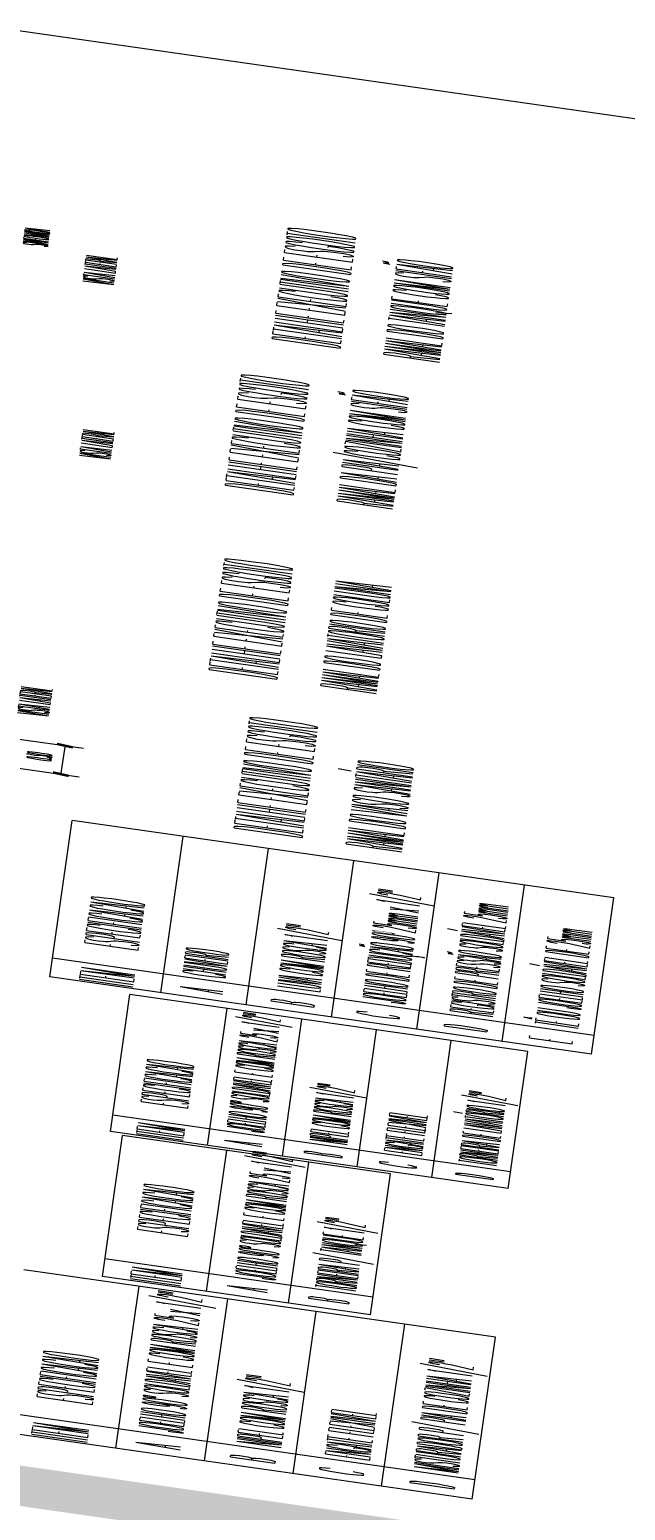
# Model space of a CAD drawing. Header units: millimetres. Extents: x -361192058 to 101130107379, y -14071650034 to 19218552450.
# Drawn here: x -132774.2 to -132686.1, y 43845.6 to 44064.6 of the extents above; entities that cross this region are included whole.
import ezdxf
from ezdxf.enums import TextEntityAlignment as Align

# ---------------------------------------------------------------- set-up
doc = ezdxf.new("R2010")
doc.units = ezdxf.units.MM
doc.header["$LTSCALE"] = 0.5
for name, color, linetype in [('02', 2, 'Continuous'), ('TEXTO0', 7, 'Continuous'), ('TXT_0', 7, 'Continuous'), ('TXT_1', 3, 'Continuous'), ('TXT_2', 6, 'Continuous')]:
    doc.layers.add(name, color=color, linetype=linetype)
doc.styles.add('ADITIVOCAD', font='ROMANS.shx')
doc.styles.add('ROMANS', font='romans', dxfattribs={"height": 0.1})
doc.styles.get("Standard").update_dxf_attribs({"font": 'txt.shx', "height": 0.12})

# ---------------------------------------------------------------- blocks, each defined once
blk = doc.blocks.new('_ARCHTICK')
at = {"color": 0, "linetype": 'ByBlock', "const_width": 0.15}
blk.add_lwpolyline([(-0.5, -0.5), (0.5, 0.5)], dxfattribs=at)
blk = doc.blocks.new('APROVADO QUADRA 21.2 MBVII')
at = {"layer": '02', "lineweight": 18}
blk.add_line((4785.5972, 2402.1617), (4785.5972, 2381.5989), dxfattribs=at)
at = {"layer": '02', "lineweight": 18, "const_width": 0.1}
blk.add_lwpolyline([(4739.0222, 2381.5367), (4798.7222, 2381.5367), (4798.7222, 2424.5867), (4739.0222, 2424.5867)], close=True, dxfattribs=at)
at = {"layer": 'TXT_0', "linetype": 'ByBlock', "lineweight": 18}
for p, q in [((4761.9867, 2397.6805), (4761.9867, 2397.3738)), ((4762.9172, 2397.6805), (4762.9172, 2397.3738)), ((4762.9482, 2397.4203), (4761.9557, 2397.4203)), ((4762.9172, 2397.4299), (4762.9172, 2397.3738))]:
    blk.add_line(p, q, dxfattribs=at)
at = {"layer": 'TXT_0', "lineweight": 18}
for p, q in [((4755.4492, 2396.8823), (4760.5545, 2396.8823)), ((4740.6597, 2396.8241), (4745.9561, 2396.8241)), ((4750.7759, 2396.7398), (4755.2447, 2396.7398)), ((4746.0993, 2396.6727), (4750.7036, 2396.6727)), ((4755.4492, 2396.6677), (4760.5545, 2396.6677)), ((4740.6597, 2396.6015), (4745.9561, 2396.6015)), ((4750.7759, 2396.552), (4755.2447, 2396.552)), ((4755.4492, 2396.4532), (4760.5545, 2396.4532)), ((4740.6597, 2396.379), (4745.9561, 2396.379)), ((4750.7759, 2396.3642), (4755.2447, 2396.3642)), ((4755.4492, 2396.2386), (4760.5545, 2396.2386))]:
    blk.add_line(p, q, dxfattribs=at)
at = {"layer": 'TXT_2', "lineweight": 18}
for p, q in [((4755.4492, 2397.3762), (4760.5545, 2397.3762)), ((4755.4492, 2396.0137), (4755.4492, 2397.3762)), ((4756.0591, 2396.0137), (4756.0591, 2397.3762)), ((4760.5545, 2396.0137), (4760.5545, 2397.3762)), ((4740.6597, 2396.151), (4740.6597, 2397.3365)), ((4741.2924, 2396.151), (4741.2924, 2397.3365)), ((4745.9561, 2396.151), (4745.9561, 2397.3365)), ((4750.7759, 2397.1722), (4755.2447, 2397.1722)), ((4750.7759, 2396.1718), (4750.7759, 2397.1722)), ((4751.3097, 2396.1718), (4751.3097, 2397.1722)), ((4755.2447, 2396.1718), (4755.2447, 2397.1722)), ((4746.0993, 2397.1405), (4750.7036, 2397.1405)), ((4746.0993, 2396.4667), (4746.0993, 2397.1405)), ((4746.671, 2396.4667), (4746.671, 2397.1405)), ((4750.7036, 2396.4667), (4750.7036, 2397.1405)), ((4755.4492, 2397.0969), (4760.5545, 2397.0969)), ((4740.6597, 2397.0467), (4745.9561, 2397.0467)), ((4750.7759, 2396.9276), (4755.2447, 2396.9276)), ((4746.0993, 2396.8787), (4750.7036, 2396.8787)), ((4746.0993, 2396.4667), (4750.7036, 2396.4667)), ((4750.7759, 2396.1718), (4755.2447, 2396.1718)), ((4740.6597, 2396.151), (4745.9561, 2396.151)), ((4755.4492, 2396.0137), (4760.5545, 2396.0137))]:
    blk.add_line(p, q, dxfattribs=at)
at = {"layer": 'TXT_0', "linetype": 'ByBlock', "lineweight": 18, "xscale": 0.04032240430245761, "yscale": 0.04032240430245761, "zscale": 0.04032240430245761, "rotation": 180}
blk.add_blockref('_ARCHTICK', (4761.9867, 2397.4203), dxfattribs=at)
at = {"layer": 'TXT_0', "linetype": 'ByBlock', "lineweight": 18, "xscale": 0.04032240430245761, "yscale": 0.04032240430245761, "zscale": 0.04032240430245761}
blk.add_blockref('_ARCHTICK', (4762.9172, 2397.4203), dxfattribs=at)
at = {"color": 0, "lineweight": 13, "flags": 8}
for p in [(4700.7247, 2280.1125), (4699.5738, 2277.8964), (4702.3546, 2276.195), (4703.6722, 2274.085), (4699.8445, 2272.2194), (4703.0488, 2270.137), (4703.0877, 2267.9803), (4700.6523, 2261.5216), (4700.7007, 2257.1593)]:
    blk.add_attdef('NIVEL', p, '', height=0.075, dxfattribs=at)
for rotation, width, p in [(90, 0.8, (4700.8205, 2275.7521)), (270, 0.6, (4703.8437, 2274.9021)), (90, 0.8, (4701.5575, 2268.5021)), (180, 0.6, (4651.1817, 2236.1931))]:
    blk.add_attdef('$PORTA', text='', height=0.09, rotation=rotation, dxfattribs=dict(at, width=width)).set_placement(p, align=Align.MIDDLE)
for p in [(4654.176, 2240.463), (4648.499, 2240.1923), (4637.8012, 2239.3845), (4633.4388, 2239.3361), (4656.3921, 2239.3121), (4652.4746, 2237.6822), (4646.4166, 2236.988), (4644.2598, 2236.9491), (4650.3646, 2236.3646)]:
    blk.add_attdef('NIVEL', p, '', height=0.075, rotation=270, dxfattribs=at)
at = {"color": 0, "lineweight": 13, "width": 0.8, "flags": 8}
for p in [(4652.0317, 2239.2163), (4644.7817, 2238.4793)]:
    blk.add_attdef('$PORTA', text='', height=0.09, dxfattribs=at).set_placement(p, align=Align.MIDDLE)
at = {"layer": 'TEXTO0', "lineweight": 18, "style": 'ROMANS'}
blk.add_text('SINFONADA', height=0.06203, dxfattribs=at).set_placement((4778.7935, 2397.6386))
at = {"layer": 'TXT_0', "linetype": 'ByBlock', "lineweight": 18, "style": 'ADITIVOCAD'}
blk.add_text('0.30', height=0.06203, dxfattribs=at).set_placement((4762.3466, 2397.4482))
at = {"layer": 'TXT_0', "lineweight": 18, "style": 'ADITIVOCAD'}
for s, height, p in [('CHUVEIRO', 0.10728, (4756.1813, 2396.9427)), ('JOELHO 90%%D SOLDAVEL E COM ROSCA 25 x 1/2"', 0.111296, (4741.4193, 2396.8868)), ('JOELHO 90%%D SOLDAVEL E COM ROSCA 25 x 1/2"', 0.093907, (4751.4168, 2396.7927)), ('JOELHO 90%%D SOLDAVEL E COM ROSCA 25 x 1/2"', 0.100569, (4746.752, 2396.7132)), ('LUVA COM ROSCA 1/2"', 0.107283, (4756.1813, 2396.7046)), ('NIPEL COM ROSCA 1/2"', 0.111296, (4741.4193, 2396.6398)), ('NIPEL COM ROSCA 1/2"', 0.093907, (4751.4168, 2396.5843)), ('TORNEIRA P/ TANQUE 1/2"', 0.100569, (4746.752, 2396.5109)), ('JOELHO DE REDUÇÃO 90º 25mm x 1/2"', 0.107283, (4756.1813, 2396.4901)), ('ENGATE FLEXIVEL', 0.111296, (4741.4193, 2396.4172)), ('ENGATE FLEXIVEL', 0.093907, (4751.4168, 2396.3965)), ('REGISTRO DE PRESSÃO SOLDÁVEL 25mm', 0.107283, (4756.1813, 2396.2703)), ('MISTURADOR P/ PIA DE COZINHA 1/2"', 0.111296, (4741.4193, 2396.1946)), ('TORNEIRA DE LAVATÓRIO 1/2"', 0.093907, (4751.4168, 2396.2086)), ('TÊ OU JOELHO SOLDÁVEL DE 25mm', 0.107283, (4756.1813, 2396.0557))]:
    blk.add_text(s, height=height, dxfattribs=at).set_placement(p)
at = {"layer": 'TXT_1', "lineweight": 18, "style": 'ADITIVOCAD'}
for s, height, p in [('VISTA LATERAL', 0.077543, (4763.762, 2397.4709)), ('VISTA LATERAL', 0.077543, (4777.8717, 2397.4625)), ('VISTA LATERAL', 0.077543, (4772.2752, 2397.409)), ('ITEM', 0.1341, (4755.4834, 2397.1675)), ('ESPECIFICACAO', 0.134104, (4756.6764, 2397.1675)), ('ITEM', 0.13912, (4740.6952, 2397.12)), ('ESPECIFICACAO', 0.139121, (4741.9328, 2397.12)), ('ITEM', 0.11738, (4750.8058, 2396.9894)), ('ESPECIFICACAO', 0.117384, (4751.8501, 2396.9894)), ('ITEM', 0.12571, (4746.1314, 2396.9448)), ('ESPECIFICACAO', 0.125711, (4747.746, 2396.9448))]:
    blk.add_text(s, height=height, dxfattribs=at).set_placement(p)
for s, height, p in [('A', 0.1073, (4755.7306, 2396.9979)), ('A', 0.1113, (4740.9517, 2396.944)), ('A', 0.0939, (4751.0223, 2396.8409)), ('A', 0.1006, (4746.3803, 2396.7796)), ('B', 0.1073, (4755.7256, 2396.7681)), ('B', 0.1113, (4740.9465, 2396.7056)), ('B', 0.0939, (4751.0179, 2396.6398)), ('B', 0.1006, (4746.3803, 2396.5744)), ('C', 0.1073, (4755.7256, 2396.5532)), ('C', 0.1113, (4740.9465, 2396.4827)), ('C', 0.0939, (4751.0179, 2396.4517)), ('D', 0.1073, (4755.7256, 2396.3332)), ('D', 0.1113, (4740.9465, 2396.2545)), ('D', 0.0939, (4751.0179, 2396.2592)), ('E', 0.1073, (4755.7256, 2396.1187))]:
    blk.add_text(s, height=height, dxfattribs=at).set_placement(p, align=Align.MIDDLE)
at = {"layer": 'TXT_2', "lineweight": 18, "style": 'ADITIVOCAD'}
for s, height, p in [('DETALHE EXECUTIVO DE ESGOTO', 0.170595, (4765.9881, 2396.9212)), ('DETALHE EXECUTIVO DE ESGOTO', 0.170595, (4771.9587, 2396.946)), ('DETALHE EXECUTIVO DE ESGOTO', 0.170595, (4776.8686, 2396.8825)), ('DETALHE EXECUTIVO DE ESGOTO', 0.170595, (4761.032, 2396.8036)), ('RAMAL DA PIA/COZINHA COM SIFÃO', 0.139578, (4771.9697, 2396.6962)), ('RAMAL DO LAVATORIO DE COLUNA', 0.139578, (4765.9849, 2396.6714)), ('RAMAL DO TANQUE COM SIFÃO', 0.139578, (4776.8796, 2396.6328)), ('RAMAL DO VASO SANITÁRIO', 0.139578, (4761.032, 2396.5528))]:
    blk.add_text(s, height=height, dxfattribs=at).set_placement(p)

msp = doc.modelspace()

# ---------------------------------------------------------------- block references
at = {"layer": '02', "color": 0, "lineweight": 30, "xscale": -4.574818403918471, "yscale": -59.40450511825884, "zscale": 4.574818403918471, "rotation": 261.8606972171988}
msp.add_blockref('APROVADO QUADRA 21.2 MBVII', (5129.041, 2225.201), dxfattribs=at)

doc.saveas('drawing.dxf')
